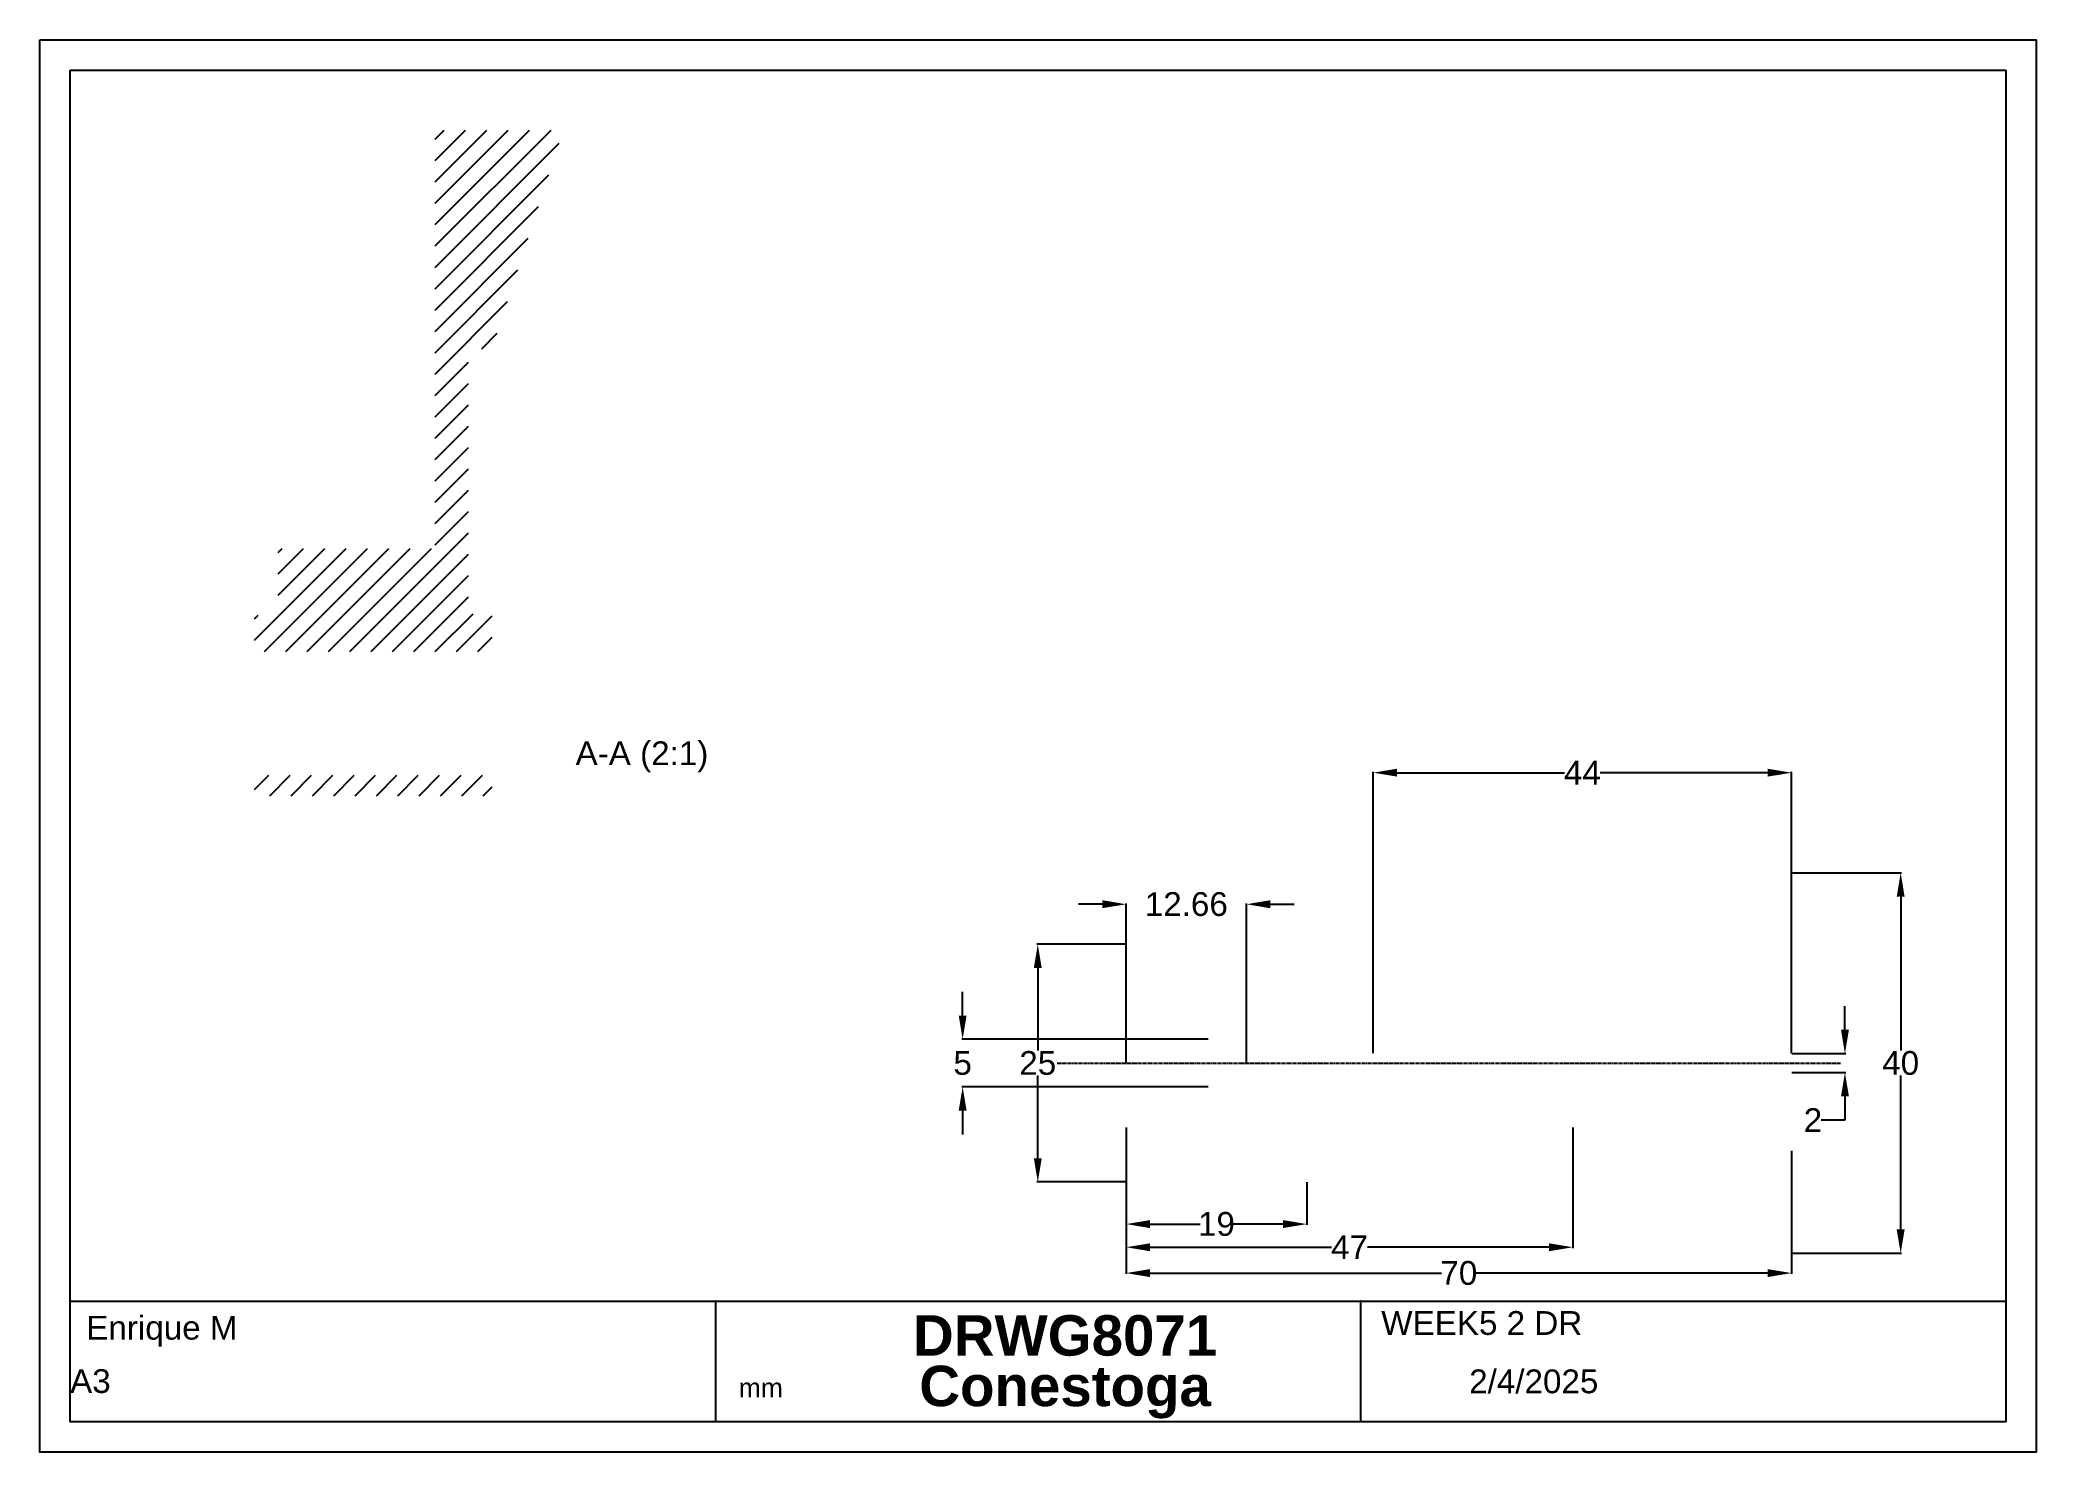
# Paper-space layout 'Layout1' of a CAD drawing. Header units: millimetres. Extents: x 1 to 421, y 1 to 298.
import ezdxf

# ---------------------------------------------------------------- set-up
doc = ezdxf.new("R2010")
doc.units = ezdxf.units.MM
doc.linetypes.add('CENTER2', pattern=[1.125, 0.75, -0.125, 0.125, -0.125])
doc.layers.add('Annotation', color=150, linetype='Continuous')
doc.layers.add('Center', color=10, linetype='CENTER2')
doc.layers.add('MD_Annotation', color=7, linetype='Continuous', lineweight=25)
doc.layers.add('MD_Hatching', color=7, linetype='Continuous', lineweight=25)
doc.styles.get("Standard").update_dxf_attribs({"font": 'arial.ttf'})
doc.dimstyles.get("Standard").update_dxf_attribs({"dimtxt": 5, "dimasz": 5, "dimexe": 0.18, "dimexo": 0.0625, "dimgap": 0.09, "dimtad": 0, "dimtih": 1, "dimtoh": 1, "dimdec": 0, "dimzin": 0, "dimdsep": 46, "dimtxsty": 'Standard', "dimcen": 0.09, "dimadec": 0, "dimazin": 0, "dimtfac": 1, "dimtdec": 0, "dimtofl": 0, "dimtmove": 0, "dimatfit": 3, "dimfxl": 1, "dimtolj": 1, "dimtzin": 0, "dimarcsym": 0})

# ---------------------------------------------------------------- blocks, each defined once
blk = doc.blocks.new('*D10')
at = {"layer": 'Annotation', "color": 0, "lineweight": -2, "transparency": 16777216}
for p, q in [((281.36, 84.81), (281.36, 144.01)), ((286.36, 143.83), (321.6, 143.83)), ((364.36, 143.83), (329.12, 143.83)), ((369.36, 84.81), (369.36, 144.01))]:
    blk.add_line(p, q, dxfattribs=at)
at = {"layer": 'Annotation', "color": 0, "transparency": 16777216}
for points in [[(286.36, 144.66), (286.36, 143), (281.36, 143.83)], [(364.36, 144.66), (364.36, 143), (369.36, 143.83)]]:
    blk.add_solid(points, dxfattribs=at)
at = {"layer": 'Defpoints', "color": 0, "transparency": 16777216}
for p in [(369.36, 143.83), (281.36, 84.75), (369.36, 84.75)]:
    blk.add_point(p, dxfattribs=at)
at = {"layer": 'Annotation', "color": 0, "transparency": 16777216, "insert": (325.36, 143.83), "char_height": 5, "attachment_point": 5}
blk.add_mtext('\\A1;44', dxfattribs=at)
blk = doc.blocks.new('*D11')
at = {"layer": 'Annotation', "color": 0, "lineweight": -2, "transparency": 16777216}
for p, q in [((369.42, 122.75), (392.51, 122.75)), ((392.33, 117.75), (392.33, 85.39)), ((392.33, 47.75), (392.33, 80.11)), ((369.42, 42.75), (392.51, 42.75))]:
    blk.add_line(p, q, dxfattribs=at)
at = {"layer": 'Annotation', "color": 0, "transparency": 16777216}
for points in [[(391.49, 117.75), (393.16, 117.75), (392.33, 122.75)], [(391.49, 47.75), (393.16, 47.75), (392.33, 42.75)]]:
    blk.add_solid(points, dxfattribs=at)
at = {"layer": 'Defpoints', "color": 0, "transparency": 16777216}
for p in [(369.36, 122.75), (369.36, 42.75), (392.33, 42.75)]:
    blk.add_point(p, dxfattribs=at)
at = {"layer": 'Annotation', "color": 0, "transparency": 16777216, "insert": (392.33, 82.75), "char_height": 5, "attachment_point": 5}
blk.add_mtext('\\A1;40', dxfattribs=at)
blk = doc.blocks.new('*D13')
at = {"layer": 'Annotation', "color": 0, "lineweight": -2, "transparency": 16777216}
for p, q in [((380.6, 89.75), (380.6, 94.75)), ((369.42, 84.75), (380.78, 84.75)), ((369.42, 80.75), (380.78, 80.75)), ((380.6, 75.75), (380.6, 70.75)), ((380.6, 70.75), (375.6, 70.75))]:
    blk.add_line(p, q, dxfattribs=at)
at = {"layer": 'Annotation', "color": 0, "transparency": 16777216}
for points in [[(379.77, 89.75), (381.44, 89.75), (380.6, 84.75)], [(379.77, 75.75), (381.44, 75.75), (380.6, 80.75)]]:
    blk.add_solid(points, dxfattribs=at)
at = {"layer": 'Defpoints', "color": 0, "transparency": 16777216}
for p in [(369.36, 84.75), (369.36, 80.75), (380.6, 80.75)]:
    blk.add_point(p, dxfattribs=at)
at = {"layer": 'Annotation', "color": 0, "transparency": 16777216, "insert": (373.86, 70.75), "char_height": 5, "attachment_point": 5}
blk.add_mtext('\\A1;2', dxfattribs=at)
blk = doc.blocks.new('*D14')
at = {"layer": 'Annotation', "color": 0, "lineweight": -2, "transparency": 16777216}
for p, q in [((229.36, 64.28), (229.36, 38.4)), ((369.36, 64.28), (369.36, 38.4)), ((234.36, 38.58), (295.72, 38.58)), ((364.36, 38.58), (303, 38.58))]:
    blk.add_line(p, q, dxfattribs=at)
at = {"layer": 'Annotation', "color": 0, "transparency": 16777216}
for points in [[(234.36, 39.41), (234.36, 37.75), (229.36, 38.58)], [(364.36, 39.41), (364.36, 37.75), (369.36, 38.58)]]:
    blk.add_solid(points, dxfattribs=at)
at = {"layer": 'Defpoints', "color": 0, "transparency": 16777216}
for p in [(229.36, 64.34), (369.36, 64.34), (369.36, 38.58)]:
    blk.add_point(p, dxfattribs=at)
at = {"layer": 'Annotation', "color": 0, "transparency": 16777216, "insert": (299.36, 38.58), "char_height": 5, "attachment_point": 5}
blk.add_mtext('\\A1;70', dxfattribs=at)
blk = doc.blocks.new('*D15')
at = {"layer": 'Annotation', "color": 0, "lineweight": -2, "transparency": 16777216}
for p, q in [((229.36, 57.69), (229.36, 48.71)), ((267.36, 57.69), (267.36, 48.71)), ((234.36, 48.89), (244.92, 48.89)), ((262.36, 48.89), (251.8, 48.89))]:
    blk.add_line(p, q, dxfattribs=at)
at = {"layer": 'Annotation', "color": 0, "transparency": 16777216}
for points in [[(234.36, 49.72), (234.36, 48.05), (229.36, 48.89)], [(262.36, 49.72), (262.36, 48.05), (267.36, 48.89)]]:
    blk.add_solid(points, dxfattribs=at)
at = {"layer": 'Defpoints', "color": 0, "transparency": 16777216}
for p in [(229.36, 57.75), (267.36, 57.75), (229.36, 48.89)]:
    blk.add_point(p, dxfattribs=at)
at = {"layer": 'Annotation', "color": 0, "transparency": 16777216, "insert": (248.36, 48.89), "char_height": 5, "attachment_point": 5}
blk.add_mtext('\\A1;19', dxfattribs=at)
blk = doc.blocks.new('*D16')
at = {"layer": 'Annotation', "color": 0, "lineweight": -2, "transparency": 16777216}
for p, q in [((229.36, 69.19), (229.36, 43.84)), ((323.36, 69.19), (323.36, 43.84)), ((234.36, 44.02), (272.59, 44.02)), ((318.36, 44.02), (280.13, 44.02))]:
    blk.add_line(p, q, dxfattribs=at)
at = {"layer": 'Annotation', "color": 0, "transparency": 16777216}
for points in [[(234.36, 44.85), (234.36, 43.19), (229.36, 44.02)], [(318.36, 44.85), (318.36, 43.19), (323.36, 44.02)]]:
    blk.add_solid(points, dxfattribs=at)
at = {"layer": 'Defpoints', "color": 0, "transparency": 16777216}
for p in [(229.36, 69.25), (323.36, 69.25), (229.36, 44.02)]:
    blk.add_point(p, dxfattribs=at)
at = {"layer": 'Annotation', "color": 0, "transparency": 16777216, "insert": (276.36, 44.02), "char_height": 5, "attachment_point": 5}
blk.add_mtext('\\A1;47', dxfattribs=at)
blk = doc.blocks.new('*D19')
at = {"layer": 'Annotation', "color": 0, "lineweight": -2, "transparency": 16777216}
for p, q in [((229.3, 107.75), (210.59, 107.75)), ((210.77, 102.75), (210.77, 85.39)), ((210.77, 62.75), (210.77, 80.11)), ((229.3, 57.75), (210.59, 57.75))]:
    blk.add_line(p, q, dxfattribs=at)
at = {"layer": 'Annotation', "color": 0, "transparency": 16777216}
for points in [[(209.94, 102.75), (211.6, 102.75), (210.77, 107.75)], [(209.94, 62.75), (211.6, 62.75), (210.77, 57.75)]]:
    blk.add_solid(points, dxfattribs=at)
at = {"layer": 'Defpoints', "color": 0, "transparency": 16777216}
for p in [(229.36, 107.75), (210.77, 57.75), (229.36, 57.75)]:
    blk.add_point(p, dxfattribs=at)
at = {"layer": 'Annotation', "color": 0, "transparency": 16777216, "insert": (210.77, 82.75), "char_height": 5, "attachment_point": 5}
blk.add_mtext('\\A1;25', dxfattribs=at)
blk = doc.blocks.new('*D20')
at = {"layer": 'Annotation', "color": 0, "lineweight": -2, "transparency": 16777216}
for p, q in [((224.36, 116.16), (219.36, 116.16)), ((229.36, 82.81), (229.36, 116.34)), ((254.68, 82.81), (254.68, 116.34)), ((259.68, 116.16), (264.68, 116.16))]:
    blk.add_line(p, q, dxfattribs=at)
at = {"layer": 'Annotation', "color": 0, "transparency": 16777216}
for points in [[(224.36, 117), (224.36, 115.33), (229.36, 116.16)], [(259.68, 117), (259.68, 115.33), (254.68, 116.16)]]:
    blk.add_solid(points, dxfattribs=at)
at = {"layer": 'Defpoints', "color": 0, "transparency": 16777216}
for p in [(254.68, 116.16), (229.36, 82.75), (254.68, 82.75)]:
    blk.add_point(p, dxfattribs=at)
at = {"layer": 'Annotation', "color": 0, "transparency": 16777216, "insert": (242.02, 116.16), "char_height": 5, "attachment_point": 5}
blk.add_mtext('\\A1;12.66', dxfattribs=at)
blk = doc.blocks.new('*D22')
at = {"layer": 'Annotation', "color": 0, "lineweight": -2, "transparency": 16777216}
for p, q in [((194.96, 92.75), (194.96, 97.75)), ((246.62, 87.75), (194.78, 87.75)), ((246.62, 77.75), (194.78, 77.75)), ((194.96, 72.75), (194.96, 67.75))]:
    blk.add_line(p, q, dxfattribs=at)
at = {"layer": 'Annotation', "color": 0, "transparency": 16777216}
for points in [[(194.13, 92.75), (195.79, 92.75), (194.96, 87.75)], [(194.13, 72.75), (195.79, 72.75), (194.96, 77.75)]]:
    blk.add_solid(points, dxfattribs=at)
at = {"layer": 'Defpoints', "color": 0, "transparency": 16777216}
for p in [(246.68, 87.75), (194.96, 77.75), (246.68, 77.75)]:
    blk.add_point(p, dxfattribs=at)
at = {"layer": 'Annotation', "color": 0, "transparency": 16777216, "insert": (194.96, 82.75), "char_height": 5, "attachment_point": 5}
blk.add_mtext('\\A1;5', dxfattribs=at)

psp = doc.layouts.get("Layout1")

# ---------------------------------------------------------------- hatches: boundary and pattern name
at = {"layer": 'MD_Hatching'}
h = psp.add_hatch(dxfattribs=at)
h.set_pattern_fill('ANSI31', color=256, style=0)
edge = h.paths.add_edge_path(flags=0)
edge.add_line((45.978, 169.295), (95.978, 169.295))
edge.add_line((95.978, 169.295), (95.978, 176.975))
edge.add_line((95.978, 176.975), (92.978, 176.975))
edge.add_ellipse((92.978, 178.975), major_axis=(-2, 0), ratio=1, start_angle=0, end_angle=90, ccw=False)
edge.add_line((90.978, 178.975), (90.978, 230.975))
edge.add_ellipse((92.978, 230.975), major_axis=(0, 2), ratio=1, start_angle=0, end_angle=90, ccw=False)
edge.add_line((92.978, 232.975), (95.978, 232.975))
edge.add_line((95.978, 232.975), (110.978, 278.975))
edge.add_line((110.978, 278.975), (83.978, 278.975))
edge.add_line((83.978, 278.975), (83.978, 190.975))
edge.add_line((83.978, 190.975), (50.978, 190.975))
edge.add_line((50.978, 190.975), (50.978, 178.975))
edge.add_ellipse((48.978, 178.975), major_axis=(0, -2), ratio=1, start_angle=0, end_angle=90, ccw=False)
edge.add_line((48.978, 176.975), (45.978, 176.975))
edge.add_line((45.978, 176.975), (45.978, 169.295))
h.paths.add_polyline_path([(45.978, 138.975), (95.978, 138.975), (95.978, 143.295), (45.978, 143.295)], flags=0)

# ---------------------------------------------------------------- linework, layer by layer
for p, q in [((7.166, 32.69), (414.466, 32.69)), ((142.933, 32.69), (142.933, 7.29)), ((278.699, 32.69), (278.699, 7.29))]:
    psp.add_line(p, q)
for points in [[(0.816, 297.94), (420.816, 297.94), (420.816, 0.94), (0.816, 0.94)], [(7.166, 291.59), (414.466, 291.59), (414.466, 7.29), (7.166, 7.29)]]:
    psp.add_lwpolyline(points, close=True)
for p in [(142.933, 32.69), (278.699, 32.69)]:
    psp.add_point(p)
at = {"layer": 'Center'}
psp.add_line((214.88, 82.75), (379.683, 82.75), dxfattribs=at)

# ---------------------------------------------------------------- texts
at = {"attachment_point": 1}
for s, width, insert, char_height in [('Enrique M', 100.42508, (10.563, 29.59), 5), ('\\pxsm0.75,qc;{\\fArial|b1|i0|c0|p34;DRWG8071\\PConestoga}', 63.31462, (184.854, 29.722), 8.5), ('WEEK5 2 DR', 81.82966, (283.032, 30.584), 5), ('A3', 110.30629, (7.166, 18.37), 5), ('2/4/2025', 112.93074, (301.535, 18.311), 5), ('mm', 62.97896, (147.837, 16.474), 4)]:
    psp.add_mtext_dynamic_manual_height_columns(s, width=width, gutter_width=1, heights=[0], dxfattribs=dict(at, insert=insert, char_height=char_height))
at = {"layer": 'MD_Annotation', "insert": (127.487, 143.919), "char_height": 5, "width": 30.21487, "attachment_point": 8}
psp.add_mtext('A-A (2:1)', dxfattribs=at)

# ---------------------------------------------------------------- dimensions: what is measured, and where the dimension line sits
at = {"layer": 'Annotation'}
for base, p1, p2, override, picture, middle in [((369.359, 143.829), (281.359, 84.75), (369.359, 84.75), {"dimlfac": -0.5}, '*D10', (325.359, 143.829)), ((254.679, 116.164), (229.359, 82.75), (254.679, 82.75), {"dimdec": 2, "dimlfac": -0.5}, '*D20', (242.019, 116.164)), ((229.359, 44.02), (323.359, 69.25), (229.359, 69.25), {"dimlfac": -0.5}, '*D16', (276.359, 44.02)), ((369.359, 38.581), (229.359, 64.344), (369.359, 64.344), {"dimlfac": -0.5}, '*D14', (299.359, 38.581)), ((229.359, 48.886), (267.359, 57.75), (229.359, 57.75), {"dimlfac": -0.5}, '*D15', (248.359, 48.886))]:
    dim = psp.add_linear_dim(base=base, p1=p1, p2=p2, dimstyle='Standard', override=override, dxfattribs=at)
    dim.commit()
    dim.dimension.update_dxf_attribs({"geometry": picture, "text_midpoint": middle})
for base, p1, p2, picture, middle in [((392.325, 42.75), (369.359, 122.75), (369.359, 42.75), '*D11', (392.325, 82.75)), ((210.769, 57.75), (229.359, 107.75), (229.359, 57.75), '*D19', (210.769, 82.75)), ((194.959, 77.75), (246.679, 87.75), (246.679, 77.75), '*D22', (194.959, 82.75)), ((380.603, 80.75), (369.359, 84.75), (369.359, 80.75), '*D13', (373.857, 70.75))]:
    dim = psp.add_linear_dim(base=base, p1=p1, p2=p2, angle=90, dimstyle='Standard', override={"dimlfac": -0.5}, dxfattribs=at)
    dim.commit()
    dim.dimension.update_dxf_attribs({"geometry": picture, "text_midpoint": middle})

doc.saveas('drawing.dxf')
